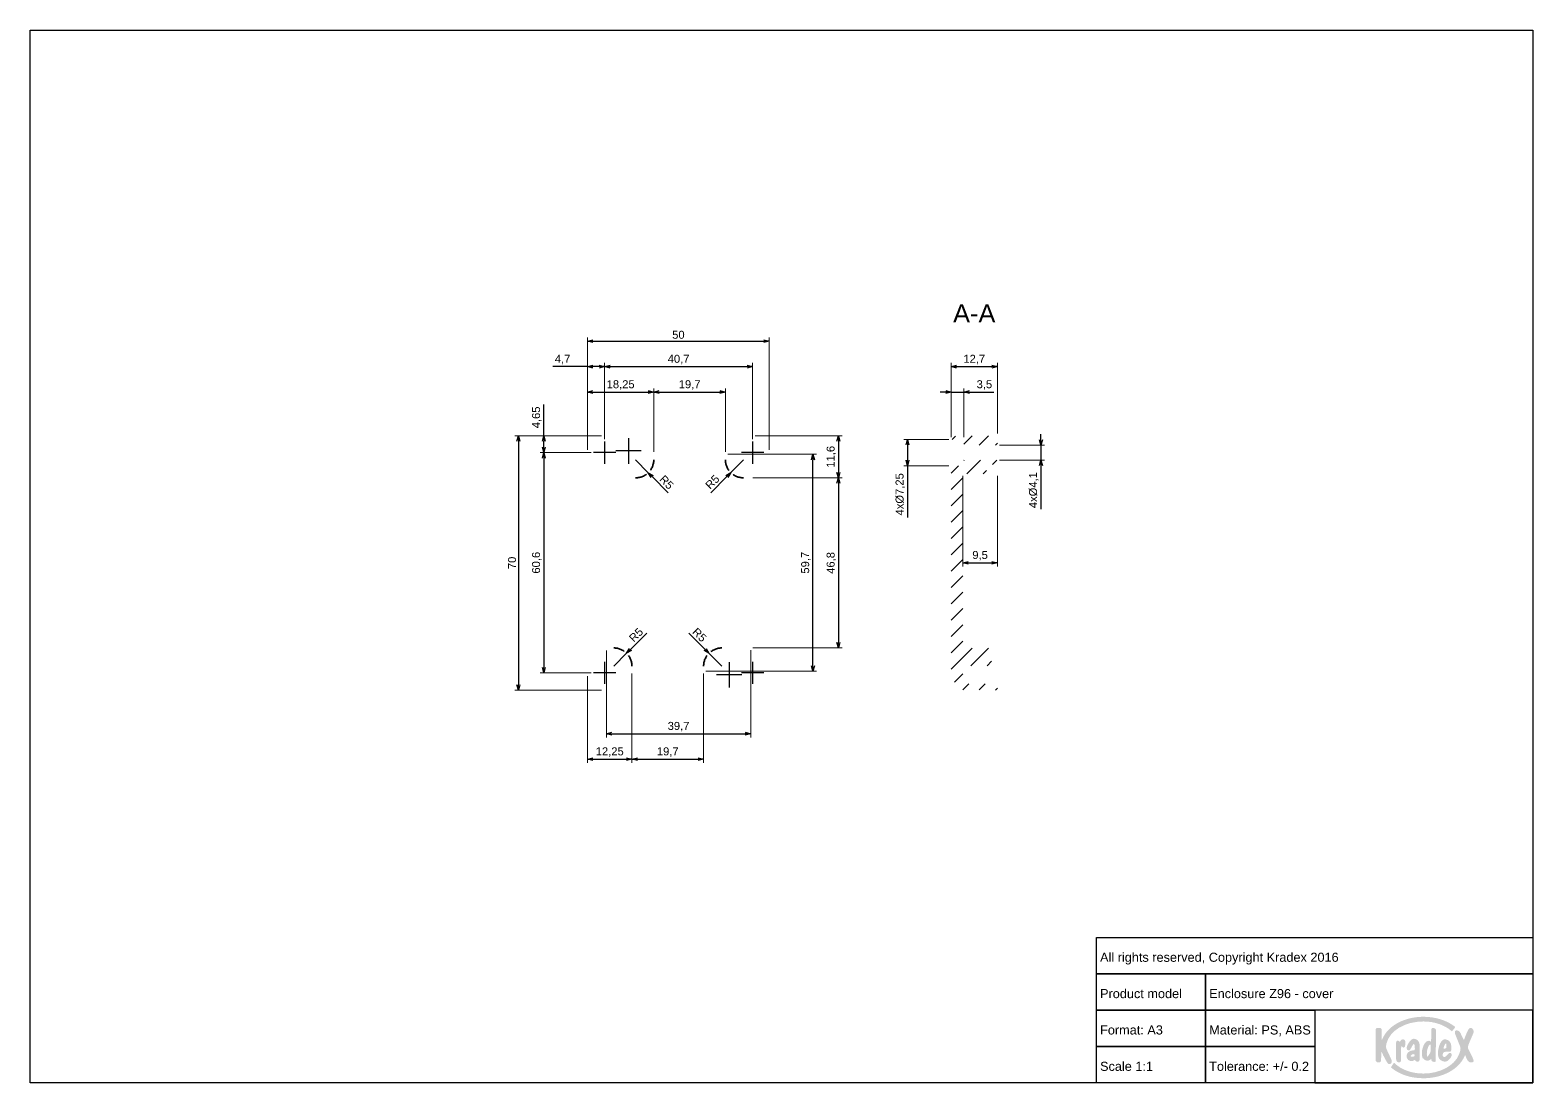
# Paper-space layout 'Cover' of a CAD drawing. Header units: millimetres. Extents: x 0 to 414, y 0 to 290.
import ezdxf

# ---------------------------------------------------------------- set-up
doc = ezdxf.new("R2010")
doc.units = ezdxf.units.MM
doc.linetypes.add('ACAD_ISO10W100', pattern=[18, 12, -3, 0, -3])
doc.linetypes.add('HIDDEN2', pattern=[4.7625, 3.175, -1.5875])
for name, color, linetype, lineweight in [('MD_Annotation', 7, 'Continuous', 25), ('MD_Axes', 7, 'ACAD_ISO10W100', 25), ('MD_Hatching', 7, 'Continuous', 25)]:
    doc.layers.add(name, color=color, linetype=linetype, lineweight=lineweight)
doc.layers.add('MD_Hidden', color=7, linetype='HIDDEN2', lineweight=35, plot=False)
doc.layers.add('Tabelka', color=7, linetype='Continuous')
doc.styles.get("Standard").update_dxf_attribs({"font": 'arial.ttf'})
doc.dimstyles.new('ISO-25', dxfattribs={"dimtxt": 2.2, "dimasz": 1.5, "dimexe": 1, "dimexo": 0.625, "dimtad": 1, "dimrnd": 0.05, "dimtxsty": 'Standard', "dimblk": 'OPEN30', "dimcen": 2.5, "dimadec": 0, "dimazin": 0, "dimtfac": 1, "dimtmove": 0, "dimatfit": 3, "dimfxl": 1, "dimlwe": 18, "dimarcsym": 0})

# ---------------------------------------------------------------- blocks, each defined once
blk = doc.blocks.new('_Open30')
at = {"color": 0, "linetype": 'ByBlock', "lineweight": -2}
for p, q in [((-1, 0.27), (0, 0)), ((0, 0), (-1, -0.27)), ((0, 0), (-1, 0))]:
    blk.add_line(p, q, dxfattribs=at)
blk = doc.blocks.new('*D66')
at = {"layer": 'Defpoints', "color": 0, "transparency": 16777216}
for p in [(158.05, 178.55), (134.55, 108.55), (158.05, 108.55)]:
    blk.add_point(p, dxfattribs=at)
at = {"layer": 'MD_Annotation', "color": 0, "lineweight": 18, "transparency": 16777216}
for p, q in [((157.43, 178.55), (133.55, 178.55)), ((157.43, 108.55), (133.55, 108.55))]:
    blk.add_line(p, q, dxfattribs=at)
at = {"layer": 'MD_Annotation', "color": 0, "lineweight": -2, "transparency": 16777216}
blk.add_line((134.55, 177.05), (134.55, 110.05), dxfattribs=at)
at = {"layer": 'MD_Annotation', "color": 0, "lineweight": -2, "transparency": 16777216, "xscale": 1.5, "yscale": 1.5, "zscale": 1.5}
for p, rotation in [((134.55, 178.55), 90), ((134.55, 108.55), 270)]:
    blk.add_blockref('_Open30', p, dxfattribs=dict(at, rotation=rotation))
at = {"layer": 'MD_Annotation', "color": 0, "transparency": 16777216, "insert": (132.81, 143.55), "char_height": 2.2, "attachment_point": 5, "rotation": 90}
blk.add_mtext('70', dxfattribs=at)
blk = doc.blocks.new('*D67')
at = {"layer": 'Defpoints', "color": 0, "transparency": 16777216}
for p in [(203.55, 204.55), (153.55, 174.05), (203.55, 174.05)]:
    blk.add_point(p, dxfattribs=at)
at = {"layer": 'MD_Annotation', "color": 0, "lineweight": 18, "transparency": 16777216}
for p, q in [((153.55, 174.67), (153.55, 205.55)), ((203.55, 174.67), (203.55, 205.55))]:
    blk.add_line(p, q, dxfattribs=at)
at = {"layer": 'MD_Annotation', "color": 0, "lineweight": -2, "transparency": 16777216}
blk.add_line((155.05, 204.55), (202.05, 204.55), dxfattribs=at)
at = {"layer": 'MD_Annotation', "color": 0, "lineweight": -2, "transparency": 16777216, "xscale": 1.5, "yscale": 1.5, "zscale": 1.5, "rotation": 180}
blk.add_blockref('_Open30', (153.55, 204.55), dxfattribs=at)
at = {"layer": 'MD_Annotation', "color": 0, "lineweight": -2, "transparency": 16777216, "xscale": 1.5, "yscale": 1.5, "zscale": 1.5}
blk.add_blockref('_Open30', (203.55, 204.55), dxfattribs=at)
at = {"layer": 'MD_Annotation', "color": 0, "transparency": 16777216, "insert": (178.55, 206.3), "char_height": 2.2, "attachment_point": 5}
blk.add_mtext('50', dxfattribs=at)
blk = doc.blocks.new('*D68')
at = {"layer": 'Defpoints', "color": 0, "transparency": 16777216}
for p in [(158.25, 197.55), (153.55, 174.05), (158.25, 176.95)]:
    blk.add_point(p, dxfattribs=at)
at = {"layer": 'MD_Annotation', "color": 0, "lineweight": 18, "transparency": 16777216}
for p, q in [((153.55, 174.67), (153.55, 198.55)), ((158.25, 177.57), (158.25, 198.55))]:
    blk.add_line(p, q, dxfattribs=at)
at = {"layer": 'MD_Annotation', "color": 0, "lineweight": -2, "transparency": 16777216}
for p, q in [((153.55, 197.55), (144.04, 197.55)), ((156.75, 197.55), (155.05, 197.55))]:
    blk.add_line(p, q, dxfattribs=at)
at = {"layer": 'MD_Annotation', "color": 0, "lineweight": -2, "transparency": 16777216, "xscale": 1.5, "yscale": 1.5, "zscale": 1.5, "rotation": 180}
blk.add_blockref('_Open30', (153.55, 197.55), dxfattribs=at)
at = {"layer": 'MD_Annotation', "color": 0, "lineweight": -2, "transparency": 16777216, "xscale": 1.5, "yscale": 1.5, "zscale": 1.5}
blk.add_blockref('_Open30', (158.25, 197.55), dxfattribs=at)
at = {"layer": 'MD_Annotation', "color": 0, "transparency": 16777216, "insert": (146.71, 199.49), "char_height": 2.2, "attachment_point": 5}
blk.add_mtext('4,7', dxfattribs=at)
blk = doc.blocks.new('*D69')
at = {"layer": 'Defpoints', "color": 0, "transparency": 16777216}
for p in [(198.95, 197.55), (158.25, 176.95), (198.95, 176.95)]:
    blk.add_point(p, dxfattribs=at)
at = {"layer": 'MD_Annotation', "color": 0, "lineweight": 18, "transparency": 16777216}
for p, q in [((158.25, 177.57), (158.25, 198.55)), ((198.95, 177.57), (198.95, 198.55))]:
    blk.add_line(p, q, dxfattribs=at)
at = {"layer": 'MD_Annotation', "color": 0, "lineweight": -2, "transparency": 16777216}
blk.add_line((159.75, 197.55), (197.45, 197.55), dxfattribs=at)
at = {"layer": 'MD_Annotation', "color": 0, "lineweight": -2, "transparency": 16777216, "xscale": 1.5, "yscale": 1.5, "zscale": 1.5, "rotation": 180}
blk.add_blockref('_Open30', (158.25, 197.55), dxfattribs=at)
at = {"layer": 'MD_Annotation', "color": 0, "lineweight": -2, "transparency": 16777216, "xscale": 1.5, "yscale": 1.5, "zscale": 1.5}
blk.add_blockref('_Open30', (198.95, 197.55), dxfattribs=at)
at = {"layer": 'MD_Annotation', "color": 0, "transparency": 16777216, "insert": (178.6, 199.5), "char_height": 2.2, "attachment_point": 5}
blk.add_mtext('40,7', dxfattribs=at)
blk = doc.blocks.new('*D70')
at = {"layer": 'Defpoints', "color": 0, "transparency": 16777216}
for p in [(158.05, 178.55), (141.55, 173.9), (155.2, 173.9)]:
    blk.add_point(p, dxfattribs=at)
at = {"layer": 'MD_Annotation', "color": 0, "lineweight": -2, "transparency": 16777216}
for p, q in [((141.55, 178.55), (141.55, 187.12)), ((141.55, 175.4), (141.55, 177.05))]:
    blk.add_line(p, q, dxfattribs=at)
at = {"layer": 'MD_Annotation', "color": 0, "lineweight": 18, "transparency": 16777216}
for p, q in [((157.43, 178.55), (140.55, 178.55)), ((154.58, 173.9), (140.55, 173.9))]:
    blk.add_line(p, q, dxfattribs=at)
at = {"layer": 'MD_Annotation', "color": 0, "lineweight": -2, "transparency": 16777216, "xscale": 1.5, "yscale": 1.5, "zscale": 1.5}
for p, rotation in [((141.55, 178.55), 90), ((141.55, 173.9), 270)]:
    blk.add_blockref('_Open30', p, dxfattribs=dict(at, rotation=rotation))
at = {"layer": 'MD_Annotation', "color": 0, "transparency": 16777216, "insert": (139.61, 183.58), "char_height": 2.2, "attachment_point": 5, "rotation": 90}
blk.add_mtext('4,65', dxfattribs=at)
blk = doc.blocks.new('*D71')
at = {"layer": 'Defpoints', "color": 0, "transparency": 16777216}
for p in [(155.2, 173.9), (141.55, 113.3), (155.2, 113.3)]:
    blk.add_point(p, dxfattribs=at)
at = {"layer": 'MD_Annotation', "color": 0, "lineweight": 18, "transparency": 16777216}
for p, q in [((154.58, 173.9), (140.55, 173.9)), ((154.58, 113.3), (140.55, 113.3))]:
    blk.add_line(p, q, dxfattribs=at)
at = {"layer": 'MD_Annotation', "color": 0, "lineweight": -2, "transparency": 16777216}
blk.add_line((141.55, 172.4), (141.55, 114.8), dxfattribs=at)
at = {"layer": 'MD_Annotation', "color": 0, "lineweight": -2, "transparency": 16777216, "xscale": 1.5, "yscale": 1.5, "zscale": 1.5}
for p, rotation in [((141.55, 173.9), 90), ((141.55, 113.3), 270)]:
    blk.add_blockref('_Open30', p, dxfattribs=dict(at, rotation=rotation))
at = {"layer": 'MD_Annotation', "color": 0, "transparency": 16777216, "insert": (139.61, 143.6), "char_height": 2.2, "attachment_point": 5, "rotation": 90}
blk.add_mtext('60,6', dxfattribs=at)
blk = doc.blocks.new('*D72')
at = {"layer": 'Defpoints', "color": 0, "transparency": 16777216}
for p in [(171.78, 190.55), (153.55, 174.05), (171.78, 173.45)]:
    blk.add_point(p, dxfattribs=at)
at = {"layer": 'MD_Annotation', "color": 0, "lineweight": 18, "transparency": 16777216}
for p, q in [((153.55, 174.67), (153.55, 191.55)), ((171.78, 174.07), (171.78, 191.55))]:
    blk.add_line(p, q, dxfattribs=at)
at = {"layer": 'MD_Annotation', "color": 0, "lineweight": -2, "transparency": 16777216}
blk.add_line((155.05, 190.55), (170.28, 190.55), dxfattribs=at)
at = {"layer": 'MD_Annotation', "color": 0, "lineweight": -2, "transparency": 16777216, "xscale": 1.5, "yscale": 1.5, "zscale": 1.5, "rotation": 180}
blk.add_blockref('_Open30', (153.55, 190.55), dxfattribs=at)
at = {"layer": 'MD_Annotation', "color": 0, "lineweight": -2, "transparency": 16777216, "xscale": 1.5, "yscale": 1.5, "zscale": 1.5}
blk.add_blockref('_Open30', (171.78, 190.55), dxfattribs=at)
at = {"layer": 'MD_Annotation', "color": 0, "transparency": 16777216, "insert": (162.67, 192.5), "char_height": 2.2, "attachment_point": 5}
blk.add_mtext('18,25', dxfattribs=at)
blk = doc.blocks.new('*D73')
at = {"layer": 'Defpoints', "color": 0, "transparency": 16777216}
for p in [(191.48, 190.55), (171.78, 173.45), (191.48, 173.45)]:
    blk.add_point(p, dxfattribs=at)
at = {"layer": 'MD_Annotation', "color": 0, "lineweight": 18, "transparency": 16777216}
for p, q in [((171.78, 174.07), (171.78, 191.55)), ((191.48, 174.07), (191.48, 191.55))]:
    blk.add_line(p, q, dxfattribs=at)
at = {"layer": 'MD_Annotation', "color": 0, "lineweight": -2, "transparency": 16777216}
blk.add_line((173.28, 190.55), (189.98, 190.55), dxfattribs=at)
at = {"layer": 'MD_Annotation', "color": 0, "lineweight": -2, "transparency": 16777216, "xscale": 1.5, "yscale": 1.5, "zscale": 1.5, "rotation": 180}
blk.add_blockref('_Open30', (171.78, 190.55), dxfattribs=at)
at = {"layer": 'MD_Annotation', "color": 0, "lineweight": -2, "transparency": 16777216, "xscale": 1.5, "yscale": 1.5, "zscale": 1.5}
blk.add_blockref('_Open30', (191.48, 190.55), dxfattribs=at)
at = {"layer": 'MD_Annotation', "color": 0, "transparency": 16777216, "insert": (181.63, 192.5), "char_height": 2.2, "attachment_point": 5}
blk.add_mtext('19,7', dxfattribs=at)
blk = doc.blocks.new('*D74')
at = {"layer": 'Defpoints', "color": 0, "transparency": 16777216}
for p in [(153.55, 113.05), (165.78, 113.75), (165.78, 89.55)]:
    blk.add_point(p, dxfattribs=at)
at = {"layer": 'MD_Annotation', "color": 0, "lineweight": 18, "transparency": 16777216}
for p, q in [((153.55, 112.42), (153.55, 88.55)), ((165.78, 113.12), (165.78, 88.55))]:
    blk.add_line(p, q, dxfattribs=at)
at = {"layer": 'MD_Annotation', "color": 0, "lineweight": -2, "transparency": 16777216}
blk.add_line((155.05, 89.55), (164.28, 89.55), dxfattribs=at)
at = {"layer": 'MD_Annotation', "color": 0, "lineweight": -2, "transparency": 16777216, "xscale": 1.5, "yscale": 1.5, "zscale": 1.5, "rotation": 180}
blk.add_blockref('_Open30', (153.55, 89.55), dxfattribs=at)
at = {"layer": 'MD_Annotation', "color": 0, "lineweight": -2, "transparency": 16777216, "xscale": 1.5, "yscale": 1.5, "zscale": 1.5}
blk.add_blockref('_Open30', (165.78, 89.55), dxfattribs=at)
at = {"layer": 'MD_Annotation', "color": 0, "transparency": 16777216, "insert": (159.67, 91.5), "char_height": 2.2, "attachment_point": 5}
blk.add_mtext('12,25', dxfattribs=at)
blk = doc.blocks.new('*D75')
at = {"layer": 'Defpoints', "color": 0, "transparency": 16777216}
for p in [(165.78, 113.75), (185.48, 113.75), (185.48, 89.55)]:
    blk.add_point(p, dxfattribs=at)
at = {"layer": 'MD_Annotation', "color": 0, "lineweight": 18, "transparency": 16777216}
for p, q in [((165.78, 113.12), (165.78, 88.55)), ((185.48, 113.12), (185.48, 88.55))]:
    blk.add_line(p, q, dxfattribs=at)
at = {"layer": 'MD_Annotation', "color": 0, "lineweight": -2, "transparency": 16777216}
blk.add_line((167.28, 89.55), (183.98, 89.55), dxfattribs=at)
at = {"layer": 'MD_Annotation', "color": 0, "lineweight": -2, "transparency": 16777216, "xscale": 1.5, "yscale": 1.5, "zscale": 1.5, "rotation": 180}
blk.add_blockref('_Open30', (165.78, 89.55), dxfattribs=at)
at = {"layer": 'MD_Annotation', "color": 0, "lineweight": -2, "transparency": 16777216, "xscale": 1.5, "yscale": 1.5, "zscale": 1.5}
blk.add_blockref('_Open30', (185.48, 89.55), dxfattribs=at)
at = {"layer": 'MD_Annotation', "color": 0, "transparency": 16777216, "insert": (175.63, 91.5), "char_height": 2.2, "attachment_point": 5}
blk.add_mtext('19,7', dxfattribs=at)
blk = doc.blocks.new('*D76')
at = {"layer": 'Defpoints', "color": 0, "transparency": 16777216}
for p in [(158.75, 120.1), (198.43, 120.15), (198.43, 96.55)]:
    blk.add_point(p, dxfattribs=at)
at = {"layer": 'MD_Annotation', "color": 0, "lineweight": 18, "transparency": 16777216}
for p, q in [((158.75, 119.47), (158.75, 95.55)), ((198.43, 119.52), (198.43, 95.55))]:
    blk.add_line(p, q, dxfattribs=at)
at = {"layer": 'MD_Annotation', "color": 0, "lineweight": -2, "transparency": 16777216}
blk.add_line((160.25, 96.55), (196.93, 96.55), dxfattribs=at)
at = {"layer": 'MD_Annotation', "color": 0, "lineweight": -2, "transparency": 16777216, "xscale": 1.5, "yscale": 1.5, "zscale": 1.5, "rotation": 180}
blk.add_blockref('_Open30', (158.75, 96.55), dxfattribs=at)
at = {"layer": 'MD_Annotation', "color": 0, "lineweight": -2, "transparency": 16777216, "xscale": 1.5, "yscale": 1.5, "zscale": 1.5}
blk.add_blockref('_Open30', (198.43, 96.55), dxfattribs=at)
at = {"layer": 'MD_Annotation', "color": 0, "transparency": 16777216, "insert": (178.59, 98.5), "char_height": 2.2, "attachment_point": 5}
blk.add_mtext('39,7', dxfattribs=at)
blk = doc.blocks.new('*D77')
at = {"layer": 'Defpoints', "color": 0, "transparency": 16777216}
for p in [(191.48, 173.45), (215.55, 173.45), (185.48, 113.75)]:
    blk.add_point(p, dxfattribs=at)
at = {"layer": 'MD_Annotation', "color": 0, "lineweight": 18, "transparency": 16777216}
for p, q in [((192.1, 173.45), (216.55, 173.45)), ((186.1, 113.75), (216.55, 113.75))]:
    blk.add_line(p, q, dxfattribs=at)
at = {"layer": 'MD_Annotation', "color": 0, "lineweight": -2, "transparency": 16777216}
blk.add_line((215.55, 115.25), (215.55, 171.95), dxfattribs=at)
at = {"layer": 'MD_Annotation', "color": 0, "lineweight": -2, "transparency": 16777216, "xscale": 1.5, "yscale": 1.5, "zscale": 1.5}
for p, rotation in [((215.55, 173.45), 90), ((215.55, 113.75), 270)]:
    blk.add_blockref('_Open30', p, dxfattribs=dict(at, rotation=rotation))
at = {"layer": 'MD_Annotation', "color": 0, "transparency": 16777216, "insert": (213.61, 143.6), "char_height": 2.2, "attachment_point": 5, "rotation": 90}
blk.add_mtext('59,7', dxfattribs=at)
blk = doc.blocks.new('*D78')
at = {"layer": 'Defpoints', "color": 0, "transparency": 16777216}
for p in [(199.05, 178.55), (198.43, 166.95), (222.55, 166.95)]:
    blk.add_point(p, dxfattribs=at)
at = {"layer": 'MD_Annotation', "color": 0, "lineweight": 18, "transparency": 16777216}
for p, q in [((199.68, 178.55), (223.55, 178.55)), ((199.05, 166.95), (223.55, 166.95))]:
    blk.add_line(p, q, dxfattribs=at)
at = {"layer": 'MD_Annotation', "color": 0, "lineweight": -2, "transparency": 16777216}
blk.add_line((222.55, 177.05), (222.55, 168.45), dxfattribs=at)
at = {"layer": 'MD_Annotation', "color": 0, "lineweight": -2, "transparency": 16777216, "xscale": 1.5, "yscale": 1.5, "zscale": 1.5}
for p, rotation in [((222.55, 178.55), 90), ((222.55, 166.95), 270)]:
    blk.add_blockref('_Open30', p, dxfattribs=dict(at, rotation=rotation))
at = {"layer": 'MD_Annotation', "color": 0, "transparency": 16777216, "insert": (220.61, 172.75), "char_height": 2.2, "attachment_point": 5, "rotation": 90}
blk.add_mtext('11,6', dxfattribs=at)
blk = doc.blocks.new('*D79')
at = {"layer": 'Defpoints', "color": 0, "transparency": 16777216}
for p in [(198.43, 166.95), (198.43, 120.15), (222.55, 120.15)]:
    blk.add_point(p, dxfattribs=at)
at = {"layer": 'MD_Annotation', "color": 0, "lineweight": 18, "transparency": 16777216}
for p, q in [((199.05, 166.95), (223.55, 166.95)), ((199.05, 120.15), (223.55, 120.15))]:
    blk.add_line(p, q, dxfattribs=at)
at = {"layer": 'MD_Annotation', "color": 0, "lineweight": -2, "transparency": 16777216}
blk.add_line((222.55, 165.45), (222.55, 121.65), dxfattribs=at)
at = {"layer": 'MD_Annotation', "color": 0, "lineweight": -2, "transparency": 16777216, "xscale": 1.5, "yscale": 1.5, "zscale": 1.5}
for p, rotation in [((222.55, 166.95), 90), ((222.55, 120.15), 270)]:
    blk.add_blockref('_Open30', p, dxfattribs=dict(at, rotation=rotation))
at = {"layer": 'MD_Annotation', "color": 0, "transparency": 16777216, "insert": (220.61, 143.55), "char_height": 2.2, "attachment_point": 5, "rotation": 90}
blk.add_mtext('46,8', dxfattribs=at)
blk = doc.blocks.new('*D80')
at = {"layer": 'Defpoints', "color": 0, "transparency": 16777216}
for p in [(166.78, 171.95), (170.28, 168.37)]:
    blk.add_point(p, dxfattribs=at)
at = {"layer": 'MD_Annotation', "color": 0, "lineweight": -2, "transparency": 16777216}
for p, q in [((166.78, 171.95), (170.28, 168.37)), ((175.74, 162.79), (171.32, 167.3))]:
    blk.add_line(p, q, dxfattribs=at)
at = {"layer": 'MD_Annotation', "color": 0, "lineweight": -2, "transparency": 16777216, "xscale": 1.5, "yscale": 1.5, "zscale": 1.5, "rotation": 134.370762682668}
blk.add_blockref('_Open30', (170.28, 168.37), dxfattribs=at)
at = {"layer": 'MD_Annotation', "color": 0, "transparency": 16777216, "insert": (175.3, 165.73), "char_height": 2.2, "attachment_point": 5, "rotation": 314.3708}
blk.add_mtext('R5', dxfattribs=at)
blk = doc.blocks.new('*D81')
at = {"layer": 'Defpoints', "color": 0, "transparency": 16777216}
for p in [(196.48, 171.95), (192.95, 168.41)]:
    blk.add_point(p, dxfattribs=at)
at = {"layer": 'MD_Annotation', "color": 0, "lineweight": -2, "transparency": 16777216}
for p, q in [((196.48, 171.95), (192.95, 168.41)), ((187.43, 162.87), (191.89, 167.35))]:
    blk.add_line(p, q, dxfattribs=at)
at = {"layer": 'MD_Annotation', "color": 0, "lineweight": -2, "transparency": 16777216, "xscale": 1.5, "yscale": 1.5, "zscale": 1.5, "rotation": 45.08611929873682}
blk.add_blockref('_Open30', (192.95, 168.41), dxfattribs=at)
at = {"layer": 'MD_Annotation', "color": 0, "transparency": 16777216, "insert": (187.9, 165.81), "char_height": 2.2, "attachment_point": 5, "rotation": 45.0861}
blk.add_mtext('R5', dxfattribs=at)
blk = doc.blocks.new('*D82')
at = {"layer": 'Defpoints', "color": 0, "transparency": 16777216}
for p in [(164.32, 118.68), (160.78, 115.15)]:
    blk.add_point(p, dxfattribs=at)
at = {"layer": 'MD_Annotation', "color": 0, "lineweight": -2, "transparency": 16777216}
for p, q in [((169.85, 124.2), (165.38, 119.74)), ((160.78, 115.15), (164.32, 118.68))]:
    blk.add_line(p, q, dxfattribs=at)
at = {"layer": 'MD_Annotation', "color": 0, "lineweight": -2, "transparency": 16777216, "xscale": 1.5, "yscale": 1.5, "zscale": 1.5, "rotation": 224.9175962610342}
blk.add_blockref('_Open30', (164.32, 118.68), dxfattribs=at)
at = {"layer": 'MD_Annotation', "color": 0, "transparency": 16777216, "insert": (166.92, 123.73), "char_height": 2.2, "attachment_point": 5, "rotation": 44.9176}
blk.add_mtext('R5', dxfattribs=at)
blk = doc.blocks.new('*D83')
at = {"layer": 'Defpoints', "color": 0, "transparency": 16777216}
for p in [(186.94, 118.68), (190.48, 115.15)]:
    blk.add_point(p, dxfattribs=at)
at = {"layer": 'MD_Annotation', "color": 0, "lineweight": -2, "transparency": 16777216}
for p, q in [((181.42, 124.21), (185.88, 119.74)), ((190.48, 115.15), (186.94, 118.68))]:
    blk.add_line(p, q, dxfattribs=at)
at = {"layer": 'MD_Annotation', "color": 0, "lineweight": -2, "transparency": 16777216, "xscale": 1.5, "yscale": 1.5, "zscale": 1.5, "rotation": 315.0091868195982}
blk.add_blockref('_Open30', (186.94, 118.68), dxfattribs=at)
at = {"layer": 'MD_Annotation', "color": 0, "transparency": 16777216, "insert": (184.35, 123.74), "char_height": 2.2, "attachment_point": 5, "rotation": 315.0092}
blk.add_mtext('R5', dxfattribs=at)
blk = doc.blocks.new('*D86')
at = {"layer": 'Defpoints', "color": 0, "transparency": 16777216}
for p in [(257.05, 190.55), (253.55, 177.52), (257.05, 177.52)]:
    blk.add_point(p, dxfattribs=at)
at = {"layer": 'MD_Annotation', "color": 0, "lineweight": -2, "transparency": 16777216}
for p, q in [((252.05, 190.55), (250.55, 190.55)), ((253.55, 190.55), (257.05, 190.55)), ((258.55, 190.55), (265.32, 190.55))]:
    blk.add_line(p, q, dxfattribs=at)
at = {"layer": 'MD_Annotation', "color": 0, "lineweight": 18, "transparency": 16777216}
for p, q in [((253.55, 178.15), (253.55, 191.55)), ((257.05, 178.15), (257.05, 191.55))]:
    blk.add_line(p, q, dxfattribs=at)
at = {"layer": 'MD_Annotation', "color": 0, "lineweight": -2, "transparency": 16777216, "xscale": 1.5, "yscale": 1.5, "zscale": 1.5}
blk.add_blockref('_Open30', (253.55, 190.55), dxfattribs=at)
at = {"layer": 'MD_Annotation', "color": 0, "lineweight": -2, "transparency": 16777216, "xscale": 1.5, "yscale": 1.5, "zscale": 1.5, "rotation": 180}
blk.add_blockref('_Open30', (257.05, 190.55), dxfattribs=at)
at = {"layer": 'MD_Annotation', "color": 0, "transparency": 16777216, "insert": (262.69, 192.5), "char_height": 2.2, "attachment_point": 5}
blk.add_mtext('3,5', dxfattribs=at)
blk = doc.blocks.new('*D87')
at = {"layer": 'Defpoints', "color": 0, "transparency": 16777216}
for p in [(253.55, 177.52), (241.55, 170.27), (253.55, 170.27)]:
    blk.add_point(p, dxfattribs=at)
at = {"layer": 'MD_Annotation', "color": 0, "lineweight": 18, "transparency": 16777216}
for p, q in [((252.93, 177.52), (240.55, 177.52)), ((252.93, 170.27), (240.55, 170.27))]:
    blk.add_line(p, q, dxfattribs=at)
at = {"layer": 'MD_Annotation', "color": 0, "lineweight": -2, "transparency": 16777216}
for p, q in [((241.55, 176.02), (241.55, 171.77)), ((241.55, 170.27), (241.55, 156.07))]:
    blk.add_line(p, q, dxfattribs=at)
at = {"layer": 'MD_Annotation', "color": 0, "lineweight": -2, "transparency": 16777216, "xscale": 1.5, "yscale": 1.5, "zscale": 1.5}
for p, rotation in [((241.55, 177.52), 90), ((241.55, 170.27), 270)]:
    blk.add_blockref('_Open30', p, dxfattribs=dict(at, rotation=rotation))
at = {"layer": 'MD_Annotation', "color": 0, "transparency": 16777216, "insert": (239.57, 162.42), "char_height": 2.2, "attachment_point": 5, "rotation": 90}
blk.add_mtext('4x%%C7,25', dxfattribs=at)
blk = doc.blocks.new('*D88')
at = {"layer": 'Defpoints', "color": 0, "transparency": 16777216}
for p in [(266.25, 175.95), (266.25, 171.85), (278.25, 171.85)]:
    blk.add_point(p, dxfattribs=at)
at = {"layer": 'MD_Annotation', "color": 0, "lineweight": -2, "transparency": 16777216}
for p, q in [((278.25, 177.45), (278.25, 178.95)), ((278.25, 175.95), (278.25, 171.85)), ((278.25, 170.35), (278.25, 158.29))]:
    blk.add_line(p, q, dxfattribs=at)
at = {"layer": 'MD_Annotation', "color": 0, "lineweight": 18, "transparency": 16777216}
for p, q in [((266.88, 175.95), (279.25, 175.95)), ((266.88, 171.85), (279.25, 171.85))]:
    blk.add_line(p, q, dxfattribs=at)
at = {"layer": 'MD_Annotation', "color": 0, "lineweight": -2, "transparency": 16777216, "xscale": 1.5, "yscale": 1.5, "zscale": 1.5}
for p, rotation in [((278.25, 175.95), 270), ((278.25, 171.85), 90)]:
    blk.add_blockref('_Open30', p, dxfattribs=dict(at, rotation=rotation))
at = {"layer": 'MD_Annotation', "color": 0, "transparency": 16777216, "insert": (276.27, 163.57), "char_height": 2.2, "attachment_point": 5, "rotation": 90}
blk.add_mtext('4x%%C4,1', dxfattribs=at)
blk = doc.blocks.new('*D89')
at = {"layer": 'Defpoints', "color": 0, "transparency": 16777216}
for p in [(266.25, 197.55), (266.25, 178.55), (253.55, 177.52)]:
    blk.add_point(p, dxfattribs=at)
at = {"layer": 'MD_Annotation', "color": 0, "lineweight": 18, "transparency": 16777216}
for p, q in [((253.55, 178.15), (253.55, 198.55)), ((266.25, 179.17), (266.25, 198.55))]:
    blk.add_line(p, q, dxfattribs=at)
at = {"layer": 'MD_Annotation', "color": 0, "lineweight": -2, "transparency": 16777216}
blk.add_line((255.05, 197.55), (264.75, 197.55), dxfattribs=at)
at = {"layer": 'MD_Annotation', "color": 0, "lineweight": -2, "transparency": 16777216, "xscale": 1.5, "yscale": 1.5, "zscale": 1.5, "rotation": 180}
blk.add_blockref('_Open30', (253.55, 197.55), dxfattribs=at)
at = {"layer": 'MD_Annotation', "color": 0, "lineweight": -2, "transparency": 16777216, "xscale": 1.5, "yscale": 1.5, "zscale": 1.5}
blk.add_blockref('_Open30', (266.25, 197.55), dxfattribs=at)
at = {"layer": 'MD_Annotation', "color": 0, "transparency": 16777216, "insert": (259.9, 199.5), "char_height": 2.2, "attachment_point": 5}
blk.add_mtext('12,7', dxfattribs=at)
blk = doc.blocks.new('*D90')
at = {"layer": 'Defpoints', "color": 0, "transparency": 16777216}
for p in [(256.75, 168.1), (266.25, 168.1), (266.25, 143.57)]:
    blk.add_point(p, dxfattribs=at)
at = {"layer": 'MD_Annotation', "color": 0, "lineweight": 18, "transparency": 16777216}
for p, q in [((256.75, 167.47), (256.75, 142.57)), ((266.25, 167.47), (266.25, 142.57))]:
    blk.add_line(p, q, dxfattribs=at)
at = {"layer": 'MD_Annotation', "color": 0, "lineweight": -2, "transparency": 16777216}
blk.add_line((258.25, 143.57), (264.75, 143.57), dxfattribs=at)
at = {"layer": 'MD_Annotation', "color": 0, "lineweight": -2, "transparency": 16777216, "xscale": 1.5, "yscale": 1.5, "zscale": 1.5, "rotation": 180}
blk.add_blockref('_Open30', (256.75, 143.57), dxfattribs=at)
at = {"layer": 'MD_Annotation', "color": 0, "lineweight": -2, "transparency": 16777216, "xscale": 1.5, "yscale": 1.5, "zscale": 1.5}
blk.add_blockref('_Open30', (266.25, 143.57), dxfattribs=at)
at = {"layer": 'MD_Annotation', "color": 0, "transparency": 16777216, "insert": (261.5, 145.52), "char_height": 2.2, "attachment_point": 5}
blk.add_mtext('9,5', dxfattribs=at)

psp = doc.layouts.new('Cover')

# ---------------------------------------------------------------- hatches: boundary and pattern name
at = {"layer": 'MD_Hatching'}
h = psp.add_hatch(dxfattribs=at)
h.set_pattern_fill('ANSI31', color=256, style=0)
edge = h.paths.add_edge_path(flags=0)
edge.add_line((253.553, 177.524), (257.053, 177.524))
edge.add_line((257.053, 177.524), (257.053, 175.949))
edge.add_line((257.053, 175.949), (266.253, 175.949))
edge.add_line((266.253, 175.949), (266.253, 178.549))
edge.add_line((266.253, 178.549), (258.992, 178.492))
edge.add_ellipse((259.027, 173.992), major_axis=(-326.602, -2.572), ratio=0.0137778, start_angle=270, end_angle=270.79058)
edge.add_spline(control_points=[(254.486, 178.456), (254.333, 178.303), (254.176, 178.147), (253.887, 177.858), (253.792, 177.763), (253.553, 177.524)], knot_values=[-0.2155706, -0.2155706, -0.2155706, -0.2155706, -0.1012605, -0.1012605, 0, 0, 0, 0], degree=3, periodic=0)
h.paths.add_polyline_path([(256.753, 168.099), (253.553, 168.099), (253.553, 111.649), (256.577, 108.625), (266.253, 108.549), (266.253, 110.249), (256.753, 110.249), (256.753, 115.249), (266.253, 115.249), (266.253, 116.499), (263.253, 116.499), (263.253, 119.049), (266.253, 119.049), (266.253, 120.099), (256.753, 120.149)], flags=0)
h.paths.add_polyline_path([(256.753, 168.099), (263.253, 168.099), (263.253, 170.649), (266.253, 170.649), (266.253, 171.849), (257.053, 171.849), (257.053, 170.274), (253.553, 170.274), (253.553, 168.099)], flags=0)
at = {"layer": 'Tabelka', "true_color": 0x00539f}
h = psp.add_hatch(color=154, dxfattribs=at)
h.dxf.hatch_style = 2
edge = h.paths.add_edge_path()
edge.add_spline(control_points=[(374.452, 7.247), (374.452, 7.247), (373.51, 9.264), (373.51, 9.264), (373.027, 10.278), (373.135, 10.371), (373.142, 10.652), (373.153, 10.78), (373.198, 11.025), (373.272, 11.395), (374.146, 14.885), (378.349, 17.396), (383.431, 17.396), (386.539, 17.396), (389.31, 16.365), (391.14, 14.764), (391.212, 14.701), (391.303, 14.674), (391.367, 14.764), (391.407, 14.82), (392.038, 15.653), (392.08, 15.707), (392.146, 15.792), (392.165, 15.888), (392.046, 15.98), (389.902, 17.647), (386.835, 18.687), (383.431, 18.687), (378.361, 18.687), (374.042, 16.376), (372.395, 13.137), (372.349, 13.042), (372.337, 13.015), (372.282, 12.902), (371.992, 12.2), (371.912, 12.087), (371.925, 12.885), (371.925, 12.885), (371.954, 15.023), (371.954, 15.023), (371.962, 15.529), (371.572, 15.657), (370.946, 15.643), (370.473, 15.632), (370.267, 15.43), (370.265, 15.079), (370.265, 15.079), (370.237, 6.899), (370.237, 6.899), (370.236, 6.511), (370.504, 6.128), (371.014, 6.11), (371.55, 6.091), (371.745, 6.413), (371.758, 6.673), (371.809, 7.708), (371.835, 8.228), (371.835, 8.551), (371.822, 9.37), (371.941, 8.97), (372.117, 8.593), (372.491, 7.782), (373.016, 6.81), (373.551, 5.937), (373.732, 5.642), (374.111, 5.562), (374.417, 5.765), (374.999, 6.148), (374.635, 6.841), (374.452, 7.247), (374.452, 7.247), (374.452, 7.247), (374.452, 7.247)], knot_values=[0, 0, 0, 0, 1, 1, 1, 2, 2, 2, 3, 3, 3, 4, 4, 4, 5, 5, 5, 6, 6, 6, 7, 7, 7, 8, 8, 8, 9, 9, 9, 10, 10, 10, 11, 11, 11, 12, 12, 12, 13, 13, 13, 14, 14, 14, 15, 15, 15, 16, 16, 16, 17, 17, 17, 18, 18, 18, 19, 19, 19, 20, 20, 20, 21, 21, 21, 22, 22, 22, 23, 23, 23, 24, 24, 24, 24], degree=3, periodic=0)
edge = h.paths.add_edge_path()
edge.add_spline(control_points=[(377.608, 10.37), (377.838, 9.943), (378.434, 10.331), (378.434, 10.967), (378.434, 11.118), (378.434, 11.762), (378.434, 11.762), (378.434, 12.235), (378.124, 12.461), (377.8, 12.461), (377.45, 12.461), (377.269, 12.368), (377.164, 12.19), (377.123, 12.12), (377.078, 11.803), (376.901, 11.82), (376.725, 11.838), (376.678, 12.118), (376.371, 12.125), (376.119, 12.125), (375.9, 11.996), (375.9, 11.471), (375.9, 11.471), (375.9, 7.082), (375.9, 7.082), (375.9, 6.713), (376.107, 6.146), (376.65, 6.146), (377.151, 6.146), (377.263, 6.431), (377.267, 6.631), (377.267, 6.631), (377.259, 8.829), (377.281, 9.924), (377.294, 10.585), (377.357, 10.834), (377.608, 10.37), (377.608, 10.37), (377.608, 10.37), (377.608, 10.37)], knot_values=[0, 0, 0, 0, 1, 1, 1, 2, 2, 2, 3, 3, 3, 4, 4, 4, 5, 5, 5, 6, 6, 6, 7, 7, 7, 8, 8, 8, 9, 9, 9, 10, 10, 10, 11, 11, 11, 12, 12, 12, 13, 13, 13, 13], degree=3, periodic=0)
edge = h.paths.add_edge_path()
edge.add_spline(control_points=[(380.165, 9.394), (379.577, 9.272), (378.815, 8.763), (378.76, 8.009), (378.687, 7.019), (379.545, 6.261), (380.473, 6.521), (380.938, 6.651), (380.932, 6.996), (381.167, 6.685), (381.288, 6.524), (381.455, 6.324), (381.767, 6.324), (382.111, 6.324), (382.288, 6.449), (382.342, 6.756), (382.414, 7.162), (382.367, 10.996), (382.344, 11.135), (382.272, 11.581), (382.134, 11.939), (381.864, 12.184), (381.591, 12.432), (381.011, 12.684), (380.633, 12.632), (379.928, 12.535), (379.361, 11.557), (379.097, 11.03), (379.001, 10.839), (378.614, 10.007), (378.904, 9.718), (378.904, 9.718), (379.067, 9.554), (379.067, 9.554), (379.309, 9.313), (379.619, 9.428), (379.747, 9.644), (379.747, 9.644), (380.288, 10.546), (380.554, 11), (380.653, 11.169), (381.053, 11.684), (381.057, 9.98), (381.059, 9.128), (380.826, 9.532), (380.165, 9.394), (380.165, 9.394), (380.165, 9.394), (380.165, 9.394)], knot_values=[0, 0, 0, 0, 1, 1, 1, 2, 2, 2, 3, 3, 3, 4, 4, 4, 5, 5, 5, 6, 6, 6, 7, 7, 7, 8, 8, 8, 9, 9, 9, 10, 10, 10, 11, 11, 11, 12, 12, 12, 13, 13, 13, 14, 14, 14, 15, 15, 15, 16, 16, 16, 16], degree=3, periodic=0)
edge = h.paths.add_edge_path()
edge.add_spline(control_points=[(380.55, 7.685), (380.17, 7.64), (379.676, 7.724), (380.037, 8.112), (380.264, 8.356), (380.451, 8.375), (380.704, 8.406), (381.134, 8.461), (381.163, 7.757), (380.55, 7.685)], knot_values=[0, 0, 0, 0, 1, 1, 1, 2, 2, 2, 3, 3, 3, 3], degree=3, periodic=0)
edge = h.paths.add_edge_path()
edge.add_spline(control_points=[(386.436, 6.264), (386.726, 6.264), (386.787, 6.337), (386.789, 6.545), (386.789, 6.545), (386.872, 14.992), (386.872, 14.992), (386.876, 15.463), (386.311, 15.61), (386.01, 15.61), (385.765, 15.61), (385.612, 15.51), (385.606, 15.237), (385.606, 15.237), (385.524, 11.821), (385.524, 11.821), (384.117, 12.96), (382.998, 10.249), (382.998, 8.874), (382.998, 7.5), (383.095, 7.397), (383.507, 7.056), (383.832, 6.787), (384.125, 6.601), (384.497, 6.601), (384.773, 6.601), (384.945, 6.647), (385.234, 6.869), (385.523, 7.091), (385.609, 7.106), (385.609, 7.106), (385.609, 7.106), (385.609, 6.815), (385.609, 6.815), (385.609, 6.52), (385.959, 6.264), (386.436, 6.264)], knot_values=[0, 0, 0, 0, 1, 1, 1, 2, 2, 2, 3, 3, 3, 4, 4, 4, 5, 5, 5, 6, 6, 6, 7, 7, 7, 8, 8, 8, 9, 9, 9, 10, 10, 10, 11, 11, 11, 12, 12, 12, 12], degree=3, periodic=0)
edge = h.paths.add_edge_path()
edge.add_spline(control_points=[(385.17, 8.585), (384.418, 7.345), (384.346, 7.496), (384.346, 8.453), (384.346, 10.036), (384.959, 11.08), (385.306, 11.08), (385.388, 11.08), (385.44, 10.996), (385.44, 10.82), (385.44, 10.083), (385.516, 9.157), (385.17, 8.585), (385.17, 8.585), (385.17, 8.585), (385.17, 8.585)], knot_values=[0, 0, 0, 0, 1, 1, 1, 2, 2, 2, 3, 3, 3, 4, 4, 4, 5, 5, 5, 5], degree=3, periodic=0)
edge = h.paths.add_edge_path()
edge.add_spline(control_points=[(389.544, 9.05), (389.544, 9.05), (390.668, 9.092), (390.668, 9.092), (390.952, 9.125), (391.052, 9.194), (391.052, 9.524), (391.052, 9.524), (391.052, 10.742), (391.052, 10.742), (391.052, 11.404), (390.623, 11.908), (390.374, 12.101), (390.128, 12.291), (389.649, 12.507), (389.26, 12.489), (388.533, 12.482), (388.033, 11.501), (387.809, 10.83), (387.554, 10.063), (387.405, 9.514), (387.405, 8.437), (387.405, 7.36), (387.959, 6.874), (388.184, 6.726), (388.972, 6.205), (389.776, 6.231), (390.248, 6.702), (390.551, 7.005), (390.982, 7.386), (391.181, 7.959), (391.243, 8.113), (391.246, 8.413), (391.074, 8.585), (390.884, 8.781), (390.64, 8.864), (390.382, 8.605), (390.382, 8.605), (389.592, 7.792), (389.592, 7.792), (389.128, 7.315), (388.569, 7.732), (388.724, 8.405), (388.852, 8.971), (389.117, 9.035), (389.544, 9.05)], knot_values=[0, 0, 0, 0, 1, 1, 1, 2, 2, 2, 3, 3, 3, 4, 4, 4, 5, 5, 5, 6, 6, 6, 7, 7, 7, 8, 8, 8, 9, 9, 9, 10, 10, 10, 11, 11, 11, 12, 12, 12, 13, 13, 13, 14, 14, 14, 15, 15, 15, 15], degree=3, periodic=0)
edge = h.paths.add_edge_path()
edge.add_spline(control_points=[(388.976, 10.194), (389.088, 10.498), (389.315, 11.344), (389.582, 11.334), (389.673, 11.33), (389.735, 11.217), (389.742, 11.048), (389.756, 10.711), (389.736, 10.617), (389.736, 10.353), (389.736, 10.15), (389.717, 10.055), (389.545, 9.997), (389.104, 9.847), (388.866, 9.9), (388.976, 10.194), (388.976, 10.194), (388.976, 10.194), (388.976, 10.194)], knot_values=[0, 0, 0, 0, 1, 1, 1, 2, 2, 2, 3, 3, 3, 4, 4, 4, 5, 5, 5, 6, 6, 6, 6], degree=3, periodic=0)
edge = h.paths.add_edge_path()
edge.add_spline(control_points=[(395.909, 9.505), (395.58, 10.17), (395.521, 10.399), (396.017, 11.544), (396.017, 11.544), (397.075, 13.987), (397.075, 13.987), (397.276, 14.452), (397.314, 15.056), (396.91, 15.383), (396.171, 15.981), (395.884, 15.561), (395.182, 13.92), (394.441, 12.19), (394.691, 12.038), (394.19, 12.97), (394.19, 12.97), (393.561, 14.285), (393.561, 14.285), (393.348, 14.731), (392.954, 14.862), (392.635, 14.925), (391.883, 15.072), (391.926, 14.431), (392.334, 13.418), (392.334, 13.418), (393.15, 11.397), (393.15, 11.397), (393.504, 10.519), (393.749, 10.137), (393.528, 9.3), (393.45, 9.005), (393.356, 8.725), (393.251, 8.454), (393.229, 8.395), (393.222, 8.379), (393.18, 8.277), (391.977, 5.275), (387.992, 3.064), (383.431, 3.064), (380.159, 3.064), (377.271, 4.147), (375.478, 5.923), (375.405, 5.993), (375.315, 5.997), (375.241, 5.919), (375.178, 5.827), (374.589, 4.946), (374.547, 4.876), (374.505, 4.806), (374.533, 4.711), (374.583, 4.67), (376.859, 2.78), (379.906, 1.773), (383.431, 1.773), (388.624, 1.773), (393.017, 4.204), (394.582, 7.56), (394.601, 7.601), (394.625, 7.653), (394.647, 7.71), (394.981, 8.657), (394.934, 7.701), (395.507, 6.777), (395.999, 5.985), (396.545, 6.083), (396.877, 6.157), (397.322, 6.256), (397.299, 6.695), (396.945, 7.408), (396.945, 7.408), (395.909, 9.505), (395.909, 9.505), (395.909, 9.505), (395.909, 9.505), (395.909, 9.505)], knot_values=[0, 0, 0, 0, 1, 1, 1, 2, 2, 2, 3, 3, 3, 4, 4, 4, 5, 5, 5, 6, 6, 6, 7, 7, 7, 8, 8, 8, 9, 9, 9, 10, 10, 10, 11, 11, 11, 12, 12, 12, 13, 13, 13, 14, 14, 14, 15, 15, 15, 16, 16, 16, 17, 17, 17, 18, 18, 18, 19, 19, 19, 20, 20, 20, 21, 21, 21, 22, 22, 22, 23, 23, 23, 24, 24, 24, 25, 25, 25, 25], degree=3, periodic=0)

# ---------------------------------------------------------------- linework, layer by layer
at = {"layer": 'MD_Axes'}
for p, q in [((164.803, 177.849), (164.803, 170.849)), ((161.303, 173.899), (155.203, 173.899)), ((158.253, 176.949), (158.253, 170.849)), ((168.303, 174.349), (161.303, 174.349)), ((202.003, 173.899), (195.903, 173.899)), ((198.953, 176.949), (198.953, 170.849)), ((158.253, 116.349), (158.253, 110.249)), ((192.503, 116.249), (192.503, 109.249)), ((198.953, 116.349), (198.953, 110.249)), ((161.303, 113.299), (155.203, 113.299)), ((196.003, 112.749), (189.003, 112.749)), ((202.003, 113.299), (195.903, 113.299))]:
    psp.add_line(p, q, dxfattribs=at)
at = {"layer": 'MD_Hidden'}
for centre, start, end in [((166.779, 171.949), 269.99901, 359.99921), ((196.478, 171.949), 179.99925, 270.00254), ((160.779, 115.15), 0.00074, 90.00818), ((190.478, 115.149), 89.99891, 180.0001)]:
    psp.add_arc(centre, 5, start, end, dxfattribs=at)
at = {"layer": 'Tabelka'}
for points in [[(0.272, 290.149), (413.528, 290.149), (413.528, 0.477), (0.272, 0.477)], [(413.528, 30.477), (293.528, 30.477), (293.528, 40.477), (413.528, 40.477)], [(323.528, 20.477), (293.528, 20.477), (293.528, 30.477), (323.528, 30.477)], [(413.528, 20.477), (323.528, 20.477), (323.528, 30.477), (413.528, 30.477)], [(323.528, 10.477), (293.528, 10.477), (293.528, 20.477), (323.528, 20.477)], [(353.528, 10.477), (323.528, 10.477), (323.528, 20.477), (353.528, 20.477)], [(413.528, 20.477), (353.528, 20.477), (353.528, 0.477), (413.528, 0.477)], [(323.528, 0.477), (293.528, 0.477), (293.528, 10.477), (323.528, 10.477)], [(353.528, 0.477), (323.528, 0.477), (323.528, 10.477), (353.528, 10.477)]]:
    psp.add_lwpolyline(points, close=True, dxfattribs=at)

# ---------------------------------------------------------------- texts
at = {"insert": (293.528, 40.477), "char_height": 2.5, "attachment_point": 1}
psp.add_mtext_dynamic_manual_height_columns('\\P All rights reserved, Copyright Kradex 2016', width=120, gutter_width=12.5, heights=[0], dxfattribs=at)
at = {"layer": 'MD_Annotation', "color": 7, "insert": (259.903, 209.694), "char_height": 5, "width": 14.16439, "attachment_point": 8}
psp.add_mtext('A-A', dxfattribs=at)
at = {"layer": 'Tabelka', "char_height": 2.5, "attachment_point": 1}
for s, width, heights, insert in [('\\pi15;\\P\\pi0; Product model', 30, [9.962], (293.528, 30.477)), ('\\P Enclosure Z96 - cover ', 90, [7.412], (323.528, 30.477)), ('\\P Format: A3', 30, [0], (293.528, 20.477)), ('\\P Material: PS, ABS', 30, [0], (323.528, 20.477)), ('\\P Scale 1:1', 30, [0], (293.528, 10.477)), ('\\P Tolerance: +/- 0.2', 30, [0], (323.528, 10.477))]:
    psp.add_mtext_dynamic_manual_height_columns(s, width=width, gutter_width=12.5, heights=heights, dxfattribs=dict(at, insert=insert))

# ---------------------------------------------------------------- dimensions: what is measured, and where the dimension line sits
at = {"layer": 'MD_Annotation'}
for base, p1, p2, angle, picture, middle in [((203.553, 204.549), (153.553, 174.05), (203.553, 174.05), 180, '*D67', (178.553, 206.297)), ((266.253, 197.549), (253.553, 177.524), (266.253, 178.549), 180, '*D89', (259.903, 199.496)), ((171.778487494, 190.549202824), (153.553487494, 174.049551531), (171.778487494, 173.449202824), 180, '*D72', (162.665987494, 192.496303779)), ((191.478, 190.549), (171.778, 173.449), (191.478, 173.449), 180, '*D73', (181.628, 192.496)), ((257.053, 190.549), (253.553, 177.524), (257.053, 177.524), 180, '*D86', (262.689, 192.496)), ((134.553, 108.549), (158.053, 178.549), (158.053, 108.549), 270, '*D66', (132.805, 143.549)), ((222.553, 166.949), (199.054, 178.549), (198.428, 166.949), 90, '*D78', (220.606, 172.749)), ((215.553, 173.449), (185.478, 113.749), (191.478, 173.449), 90, '*D77', (213.606, 143.599)), ((222.553, 120.149), (198.428, 166.949), (198.428, 120.149), 90, '*D79', (220.606, 143.549))]:
    dim = psp.add_linear_dim(base=base, p1=p1, p2=p2, angle=angle, dimstyle='ISO-25', override={"dimlfac": -1}, dxfattribs=at)
    dim.commit()
    dim.dimension.update_dxf_attribs({"geometry": picture, "text_midpoint": middle})
for base, p1, p2, angle, picture, middle in [((158.253, 197.549), (153.553, 174.05), (158.253, 176.949), 180, '*D68', (146.71, 197.549)), ((141.553, 173.899), (158.053, 178.549), (155.203, 173.899), 270, '*D70', (141.553, 183.584))]:
    dim = psp.add_linear_dim(base=base, p1=p1, p2=p2, angle=angle, dimstyle='ISO-25', override={"dimlfac": -1}, dxfattribs=at)
    dim.commit()
    dim.dimension.update_dxf_attribs({"geometry": picture, "text_midpoint": middle, "dimtype": 160})
dim = psp.add_linear_dim(base=(198.953, 197.549), p1=(158.253, 176.949), p2=(198.953, 176.949), dimstyle='ISO-25', dxfattribs=at)
dim.commit()
dim.dimension.update_dxf_attribs({"geometry": '*D69', "text_midpoint": (178.603, 199.496)})
for base, p1, p2, angle, picture, middle in [((278.253, 171.849), (266.253, 175.949), (266.253, 171.849), 90, '*D88', (276.27, 163.571)), ((241.553, 170.274), (253.553, 177.524), (253.553, 170.274), 270, '*D87', (239.57, 162.421))]:
    dim = psp.add_linear_dim(base=base, p1=p1, p2=p2, angle=angle, text='4x%%C<>', dimstyle='ISO-25', override={"dimlfac": -1, "dimpost": ''}, dxfattribs=at)
    dim.commit()
    dim.dimension.update_dxf_attribs({"geometry": picture, "text_midpoint": middle})
dim = psp.add_linear_dim(base=(141.553, 113.299), p1=(155.203, 173.899), p2=(155.203, 113.299), angle=90, dimstyle='ISO-25', dxfattribs=at)
dim.commit()
dim.dimension.update_dxf_attribs({"geometry": '*D71', "text_midpoint": (139.606, 143.599)})
for center, mpoint, picture, middle in [((166.779, 171.949), (170.275, 168.375), '*D80', (175.303, 165.729)), ((196.478, 171.949), (192.948, 168.408), '*D81', (187.896, 165.81)), ((160.779, 115.15), (164.319, 118.68), '*D82', (166.917, 123.732)), ((190.478, 115.149), (186.942, 118.684), '*D83', (184.351, 123.74))]:
    dim = psp.add_radius_dim(center=center, mpoint=mpoint, dimstyle='ISO-25', dxfattribs=at)
    dim.commit()
    dim.dimension.update_dxf_attribs({"geometry": picture, "text_midpoint": middle})
for base, p1, p2, picture, middle in [((266.253, 143.574), (256.753, 168.099), (266.253, 168.099), '*D90', (261.503, 145.521)), ((198.428487494, 96.549202824), (158.753487494, 120.099202824), (198.428487494, 120.149202824), '*D76', (178.590987494, 98.496303779)), ((165.778487494, 89.549202824), (153.553487494, 113.048854118), (165.778487494, 113.749202824), '*D74', (159.665987494, 91.496303779)), ((185.478, 89.549), (165.778, 113.749), (185.478, 113.749), '*D75', (175.628, 91.496))]:
    dim = psp.add_linear_dim(base=base, p1=p1, p2=p2, dimstyle='ISO-25', override={"dimlfac": -1}, dxfattribs=at)
    dim.commit()
    dim.dimension.update_dxf_attribs({"geometry": picture, "text_midpoint": middle})

doc.saveas('drawing.dxf')
